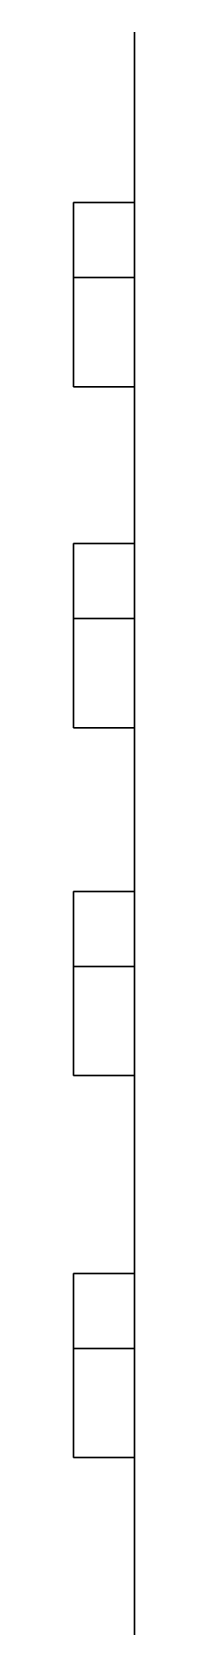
# Model space of a CAD drawing. Extents: x -0.09 to 0, y -2.34 to 0.01.
import ezdxf

# ---------------------------------------------------------------- set-up
doc = ezdxf.new("R2010")
doc.units = 0
doc.layers.add('SIDES', color=3, linetype='CONTINUOUS')

msp = doc.modelspace()

# ---------------------------------------------------------------- linework, layer by layer
at = {"layer": 'SIDES'}
for points in [[(0, -2.34, 0.45), (0, -2.34), (0, 0.01), (0, 0.01, 0.45)], [(0, -2.34, 0.45), (0, -2.34), (0, 0.01), (0, 0.01, 0.45)], [(0, -0.24, 0.47), (0, -0.24, 0.16), (-0.09, -0.24, 0.16), (-0.09, -0.24, 0.47)], [(-0.09, -0.24, 0.47), (-0.09, -0.24, 0.16), (-0.09, -0.51, 0.16), (-0.09, -0.51, 0.47)], [(-0.09, -0.51, 0.16), (-0.09, -0.24, 0.16), (0, -0.24, 0.16), (0, -0.51, 0.16)], [(0, -0.35, 0.51), (0, -0.24, 0.51), (-0.09, -0.24, 0.51), (-0.09, -0.35, 0.51)], [(0, -0.24, 0.51), (0, -0.24, 0.47), (-0.09, -0.24, 0.47), (-0.09, -0.24, 0.51)], [(-0.09, -0.24, 0.51), (-0.09, -0.24, 0.47), (-0.09, -0.51, 0.47), (-0.09, -0.35, 0.51)], [(0, -0.51, 0.16), (0, -0.24, 0.16), (0, -0.24, 0.47), (0, -0.51, 0.47)], [(0, -0.51, 0.47), (0, -0.24, 0.47), (0, -0.24, 0.51), (0, -0.35, 0.51)], [(-0.09, -0.35, 0.51), (-0.09, -0.51, 0.47), (0, -0.51, 0.47), (0, -0.35, 0.51)], [(-0.09, -0.51, 0.47), (-0.09, -0.51, 0.16), (0, -0.51, 0.16), (0, -0.51, 0.47)], [(-0.09, -0.74, 0.51), (-0.09, -0.74, 0.47), (-0.09, -1.01, 0.47), (-0.09, -0.85, 0.51)], [(-0.09, -0.74, 0.47), (-0.09, -0.74, 0.16), (-0.09, -1.01, 0.16), (-0.09, -1.01, 0.47)], [(0, -0.74, 0.51), (0, -0.74, 0.47), (-0.09, -0.74, 0.47), (-0.09, -0.74, 0.51)], [(0, -0.85, 0.51), (0, -0.74, 0.51), (-0.09, -0.74, 0.51), (-0.09, -0.85, 0.51)], [(0, -0.74, 0.47), (0, -0.74, 0.16), (-0.09, -0.74, 0.16), (-0.09, -0.74, 0.47)], [(-0.09, -1.01, 0.16), (-0.09, -0.74, 0.16), (0, -0.74, 0.16), (0, -1.01, 0.16)], [(0, -1.01, 0.47), (0, -0.74, 0.47), (0, -0.74, 0.51), (0, -0.85, 0.51)], [(0, -1.01, 0.16), (0, -0.74, 0.16), (0, -0.74, 0.47), (0, -1.01, 0.47)], [(-0.09, -0.85, 0.51), (-0.09, -1.01, 0.47), (0, -1.01, 0.47), (0, -0.85, 0.51)], [(-0.09, -1.01, 0.47), (-0.09, -1.01, 0.16), (0, -1.01, 0.16), (0, -1.01, 0.47)], [(-0.09, -1.25, 0.51), (-0.09, -1.25, 0.47), (-0.09, -1.52, 0.47), (-0.09, -1.36, 0.51)], [(-0.09, -1.25, 0.47), (-0.09, -1.25, 0.16), (-0.09, -1.52, 0.16), (-0.09, -1.52, 0.47)], [(0, -1.25, 0.51), (0, -1.25, 0.47), (-0.09, -1.25, 0.47), (-0.09, -1.25, 0.51)], [(0, -1.36, 0.51), (0, -1.25, 0.51), (-0.09, -1.25, 0.51), (-0.09, -1.36, 0.51)], [(0, -1.25, 0.47), (0, -1.25, 0.16), (-0.09, -1.25, 0.16), (-0.09, -1.25, 0.47)], [(-0.09, -1.52, 0.16), (-0.09, -1.25, 0.16), (0, -1.25, 0.16), (0, -1.52, 0.16)], [(0, -1.52, 0.47), (0, -1.25, 0.47), (0, -1.25, 0.51), (0, -1.36, 0.51)], [(0, -1.52, 0.16), (0, -1.25, 0.16), (0, -1.25, 0.47), (0, -1.52, 0.47)], [(-0.09, -1.36, 0.51), (-0.09, -1.52, 0.47), (0, -1.52, 0.47), (0, -1.36, 0.51)], [(-0.09, -1.52, 0.47), (-0.09, -1.52, 0.16), (0, -1.52, 0.16), (0, -1.52, 0.47)], [(-0.09, -1.81, 0.47), (-0.09, -1.81, 0.16), (-0.09, -2.08, 0.16), (-0.09, -2.08, 0.47)], [(0, -1.81, 0.47), (0, -1.81, 0.16), (-0.09, -1.81, 0.16), (-0.09, -1.81, 0.47)], [(-0.09, -2.08, 0.16), (-0.09, -1.81, 0.16), (0, -1.81, 0.16), (0, -2.08, 0.16)], [(-0.09, -1.81, 0.51), (-0.09, -1.81, 0.47), (-0.09, -2.08, 0.47), (-0.09, -1.92, 0.51)], [(0, -1.81, 0.51), (0, -1.81, 0.47), (-0.09, -1.81, 0.47), (-0.09, -1.81, 0.51)], [(0, -1.92, 0.51), (0, -1.81, 0.51), (-0.09, -1.81, 0.51), (-0.09, -1.92, 0.51)], [(0, -2.08, 0.16), (0, -1.81, 0.16), (0, -1.81, 0.47), (0, -2.08, 0.47)], [(0, -2.08, 0.47), (0, -1.81, 0.47), (0, -1.81, 0.51), (0, -1.92, 0.51)], [(-0.09, -1.92, 0.51), (-0.09, -2.08, 0.47), (0, -2.08, 0.47), (0, -1.92, 0.51)], [(-0.09, -2.08, 0.47), (-0.09, -2.08, 0.16), (0, -2.08, 0.16), (0, -2.08, 0.47)]]:
    msp.add_3dface(points, dxfattribs=at)

doc.saveas('drawing.dxf')
